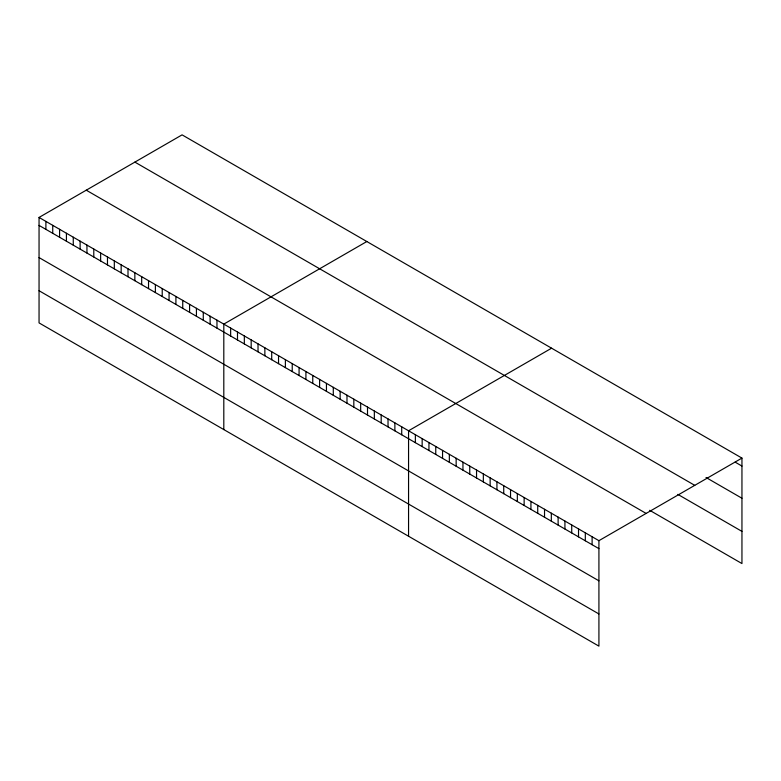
<?xml version="1.0" encoding="UTF-8"?>
<svg xmlns="http://www.w3.org/2000/svg" width="781" height="781" viewBox="0 0 781 781"><rect width="100%" height="100%" fill="white"/><g stroke="black" fill="none" stroke-linecap="round" stroke-linejoin="round"><path stroke-width="1.17" d="M39.05 217.44L598.92 540.677L598.92 646.141L39.05 322.904L39.05 217.44L182.08 134.859L741.95 458.096L741.95 563.56L649.685 510.296M366.836 241.524L223.805 324.105L223.805 429.579M551.591 348.189L408.561 430.77L408.561 536.244M598.92 540.677L741.95 458.096M735.155 462.137L741.95 466.062M706.014 477.494L741.95 498.239M134.879 162.106L694.748 485.343M677.849 494.383L741.95 531.383M86.252 190.183L646.121 513.42M39.05 225.406L598.92 548.643M39.05 257.584L598.92 580.82M39.05 290.727L598.92 613.964M592.115 536.752L592.115 544.718M585.32 532.818L585.32 540.794M578.526 528.893L578.526 536.869M571.721 524.969L571.721 532.935M564.927 521.044L564.927 529.01M558.122 517.12L558.122 525.086M551.327 513.195L551.327 521.161M544.533 509.271L544.533 517.237M537.728 505.346L537.728 513.312M530.934 501.422L530.934 509.388M524.139 497.497L524.139 505.463M517.334 493.572L517.334 501.539M510.54 489.648L510.54 497.614M503.735 485.723L503.735 493.69M496.941 481.799L496.941 489.765M490.146 477.874L490.146 485.841M483.341 473.95L483.341 481.916M476.547 470.025L476.547 477.992M469.752 466.101L469.752 474.067M462.948 462.176L462.948 470.142M456.153 458.252L456.153 466.218M449.348 454.317L449.348 462.293M442.554 450.393L442.554 458.369M435.759 446.468L435.759 454.435M428.954 442.544L428.954 450.51M422.16 438.619L422.16 446.586M415.365 434.695L415.365 442.661M401.717 426.826L401.717 434.792M394.874 422.872L394.874 430.839M388.03 418.919L388.03 426.885M381.187 414.965L381.187 422.941M374.343 411.021L374.343 418.987M367.509 407.067L367.509 415.033M360.666 403.113L360.666 411.089M353.822 399.169L353.822 407.135M346.979 395.215L346.979 403.181M340.135 391.261L340.135 399.228M333.292 387.317L333.292 395.284M326.448 383.364L326.448 391.33M319.605 379.41L319.605 387.376M312.761 375.466L312.761 383.432M305.918 371.512L305.918 379.478M299.074 367.558L299.074 375.524M292.231 363.614L292.231 371.58M285.387 359.66L285.387 367.626M278.544 355.706L278.544 363.673M271.71 351.762L271.71 359.729M264.866 347.809L264.866 355.775M258.023 343.855L258.023 351.821M251.179 339.911L251.179 347.877M244.336 335.957L244.336 343.923M237.492 332.003L237.492 339.969M230.649 328.059L230.649 336.025M216.962 320.151L216.962 328.118M210.118 316.207L210.118 324.174M203.275 312.254L203.275 320.22M196.431 308.3L196.431 316.266M189.588 304.356L189.588 312.322M182.744 300.402L182.744 308.368M175.91 296.448L175.91 304.414M169.067 292.494L169.067 300.47M162.223 288.55L162.223 296.516M155.38 284.596L155.38 292.563M148.536 280.643L148.536 288.619M141.693 276.699L141.693 284.665M134.849 272.745L134.849 280.711M128.006 268.791L128.006 276.757M121.162 264.847L121.162 272.813M114.319 260.893L114.319 268.859M107.475 256.939L107.475 264.905M100.632 252.995L100.632 260.961M93.788 249.041L93.788 257.008M86.945 245.088L86.945 253.054M80.111 241.144L80.111 249.11M73.268 237.19L73.268 245.156M66.424 233.236L66.424 241.202M59.581 229.292L59.581 237.258M52.737 225.338L52.737 233.304M45.894 221.384L45.894 229.35"/></g></svg>
